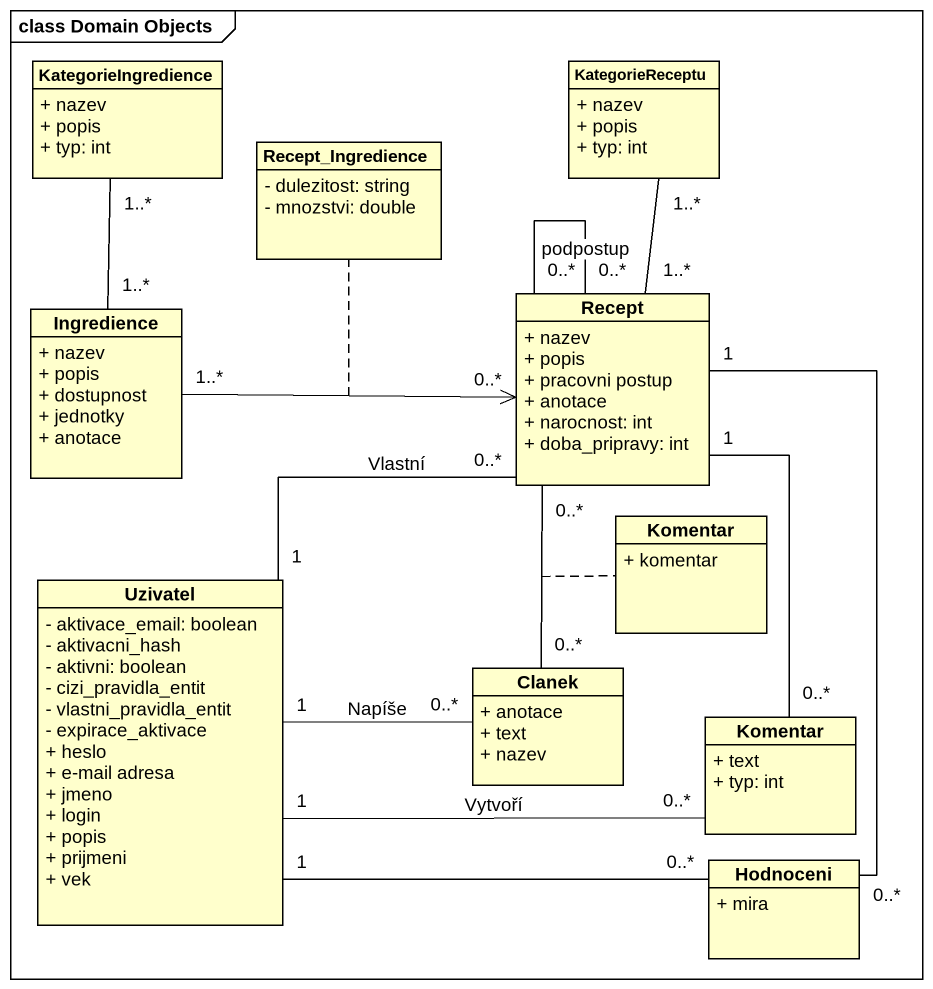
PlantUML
@startuml
mainframe class Domain Objects
hide circle
hide empty members
skinparam classAttributeIconSize 0
class KategorieIngredience {
  + nazev
  + popis
  + typ: int
}
class KategorieReceptu {
  + nazev
  + popis
  + typ: int
}
class Recept_Ingredience {
  - dulezitost: string
  - mnozstvi: double
}
class Recept {
  + nazev
  + popis
  + pracovni postup
  + anotace
  + narocnost: int
  + doba_pripravy: int
}
class Ingredience {
  + nazev
  + popis
  + dostupnost
  + jednotky
  + anotace
}
class Komentar {
  + komentar
}
class Uzivatel {
  - aktivace_email: boolean
  - aktivacni_hash
  - aktivni: boolean
  - cizi_pravidla_entit
  - vlastni_pravidla_entit
  - expirace_aktivace
  + heslo
  + e-mail adresa
  + jmeno
  + login
  + popis
  + prijmeni
  + vek
}
class Clanek {
  + anotace
  + text
  + nazev
}
class "Komentar" as Komentar_2 {
  + text
  + typ: int
}
class Hodnoceni {
  + mira
}
Recept "1..*" -up- "1..*" KategorieReceptu
Recept "0..*" -- "0..*" Recept : podpostup
Recept "1" -- "0..*" Hodnoceni
Ingredience "1..*" -up- "1..*" KategorieIngredience
Ingredience "1..*" -right-> "0..*" Recept
(Ingredience, Recept) .. Recept_Ingredience
Uzivatel "1" -up- "0..*" Recept : Vlastní
Uzivatel "1" -right- "0..*" Clanek : Napíše
Uzivatel "1" -right- "0..*" Komentar_2 : Vytvoří
Uzivatel "1" -right- "0..*" Hodnoceni
Clanek "0..*" -up- "0..*" Recept
(Clanek, Recept) .. Komentar
Komentar_2 "0..*" -up- "1" Recept
@enduml
